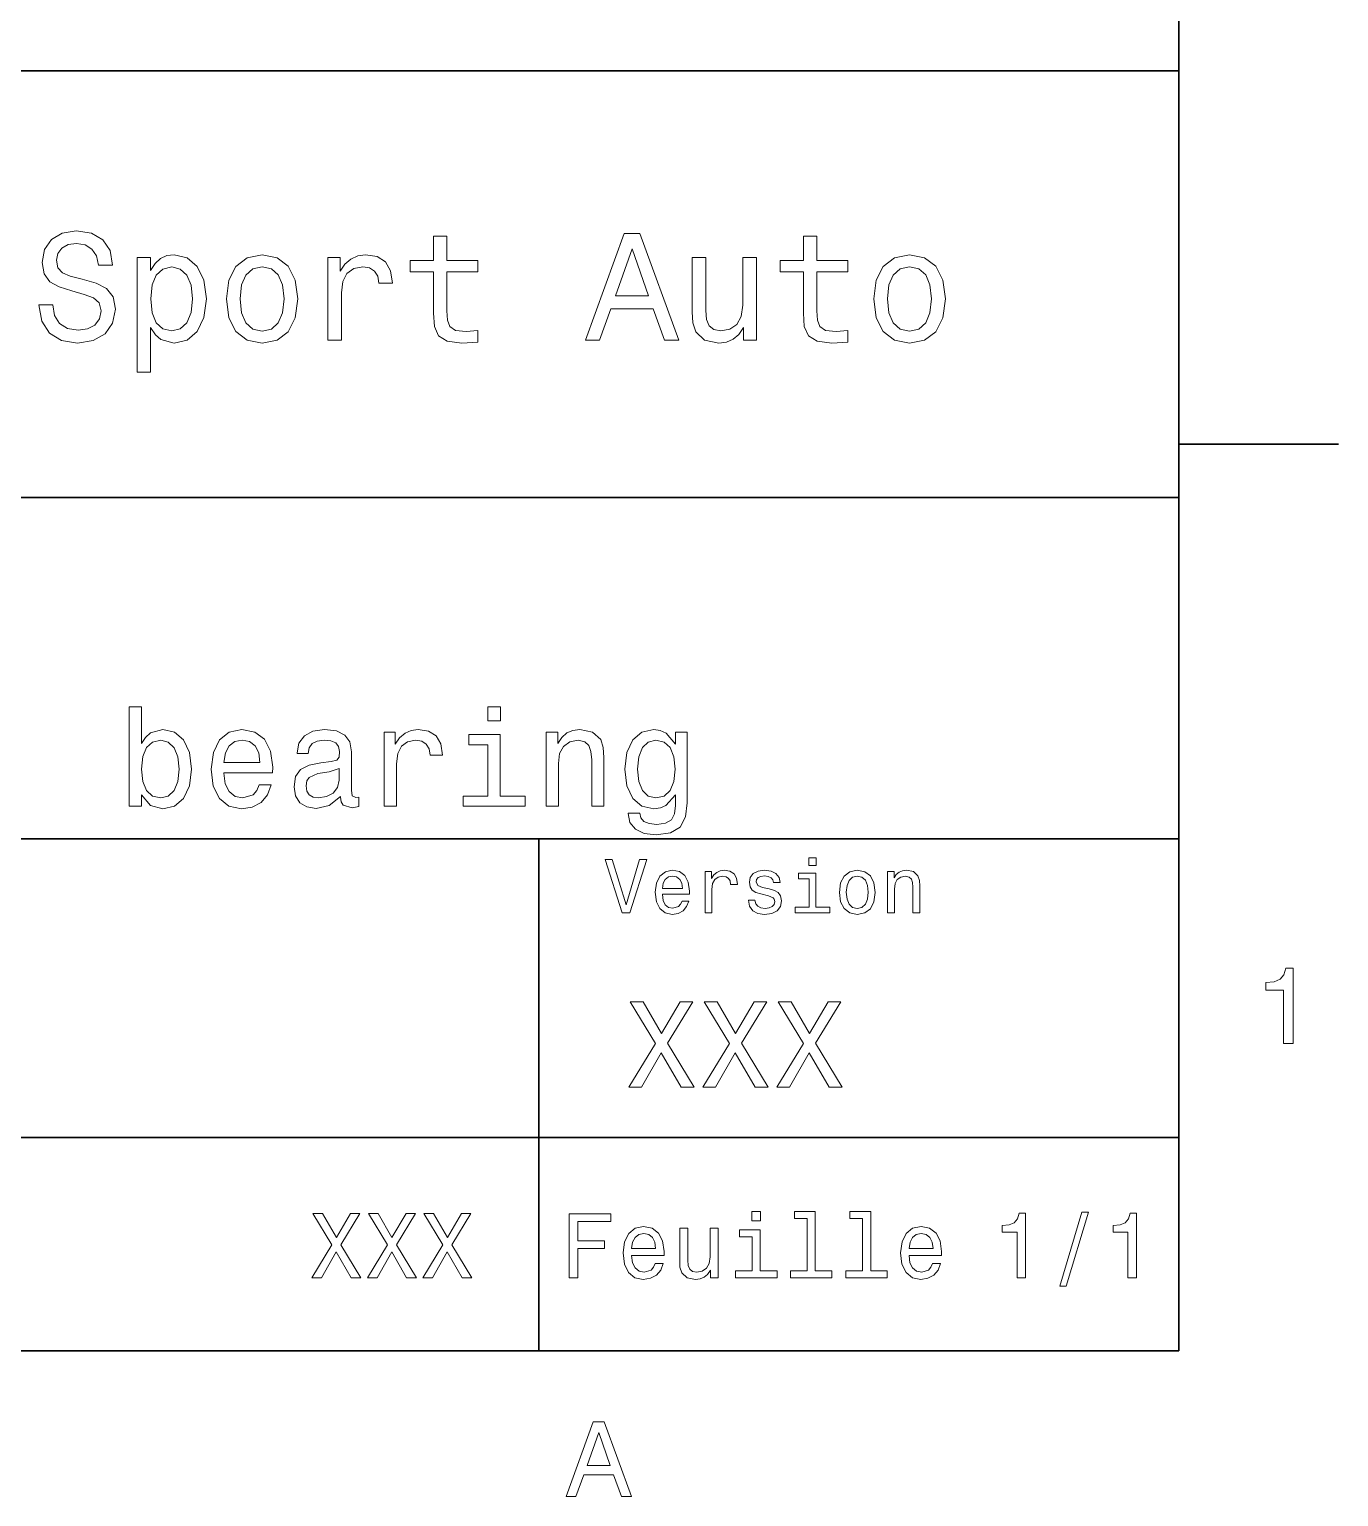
# Model space of a CAD drawing. Extents: x 0 to 297, y 0 to 210.
# Drawn here: x 233.1 to 294.5, y 3.2 to 72 of the extents above; entities that cross this region are included whole.
import ezdxf

# ---------------------------------------------------------------- set-up
doc = ezdxf.new("R2010")
doc.units = 0

msp = doc.modelspace()

# ---------------------------------------------------------------- linework, layer by layer
at = {"color": 7, "lineweight": 35}
for p, q in [((287, 10), (287, 200)), ((97, 70), (287, 70)), ((287, 70), (287, 10)), ((162, 50), (287, 50)), ((162, 34), (287, 34)), ((257, 10), (257, 34)), ((162, 20), (287, 20)), ((10, 10), (287, 10)), ((97, 10), (287, 10))]:
    msp.add_line(p, q, dxfattribs=at)
at = {"color": 7, "lineweight": 35, "ltscale": 0.1875}
msp.add_line((287, 52.5), (294.5, 52.5), dxfattribs=at)
at = {"color": 7, "lineweight": 13}
for points in [[(234.20462, 59.030979), (233.548996, 59.030979), (233.693085, 58.267288), (234.053314, 57.70533), (234.608078, 57.366714), (235.357361, 57.244236), (236.099426, 57.359509), (236.654175, 57.67651), (237.007202, 58.17363), (237.136902, 58.82925), (237.028824, 59.420029), (236.726227, 59.801872), (236.236313, 60.054031), (235.580704, 60.241352), (235.018738, 60.378242), (234.651306, 60.536743), (234.442368, 60.767288), (234.377533, 61.127522), (234.442368, 61.451729), (234.629684, 61.696686), (234.917877, 61.862389), (235.314133, 61.920029), (235.71759, 61.84798), (236.034592, 61.653458), (236.24353, 61.32925), (236.344391, 60.889767), (237, 60.889767), (237, 60.904179), (236.884735, 61.581409), (236.546112, 62.085732), (236.01297, 62.402737), (235.292511, 62.510807), (234.644104, 62.402737), (234.139771, 62.100143), (233.815567, 61.631844), (233.700287, 61.026657), (233.793961, 60.486309), (234.067734, 60.118874), (234.5, 59.873917), (235.09079, 59.6866), (235.674362, 59.520893), (236.113831, 59.362389), (236.380402, 59.131844), (236.47406, 58.757202), (236.387619, 58.375359), (236.164276, 58.087173), (235.825653, 57.907059), (235.386169, 57.849422), (234.896255, 57.928673), (234.521622, 58.159222), (234.283875, 58.533859)], [(252.05043, 60.579971), (252.05043, 58.64193), (252.093658, 58.015129), (252.29538, 57.582851), (252.698853, 57.330688), (253.383286, 57.244236), (254.132568, 57.280258), (254.132568, 57.827808), (253.585022, 57.78458), (253.087891, 57.842216), (252.82132, 58.022331), (252.706055, 58.324928), (252.684448, 58.75), (252.684448, 60.579971), (254.132568, 60.579971), (254.132568, 61.120316), (252.684448, 61.120316), (252.684448, 62.251438), (252.05043, 62.251438), (252.05043, 61.120316), (250.955322, 61.120316), (250.955322, 60.579971)], [(259.175781, 57.381123), (259.838623, 57.381123), (260.364563, 58.850864), (262.360229, 58.850864), (262.886169, 57.381123), (263.563416, 57.381123), (261.733429, 62.388329), (260.998566, 62.388329)], [(269.399109, 60.579971), (269.399109, 58.64193), (269.442352, 58.015129), (269.644073, 57.582851), (270.047546, 57.330688), (270.731995, 57.244236), (271.481262, 57.280258), (271.481262, 57.827808), (270.933716, 57.78458), (270.436584, 57.842216), (270.170013, 58.022331), (270.054749, 58.324928), (270.033142, 58.75), (270.033142, 60.579971), (271.481262, 60.579971), (271.481262, 61.120316), (270.033142, 61.120316), (270.033142, 62.251438), (269.399109, 62.251438), (269.399109, 61.120316), (268.304016, 61.120316), (268.304016, 60.579971)], [(238.786743, 60.652016), (238.786743, 61.25), (238.15274, 61.25), (238.15274, 55.882565), (238.786743, 55.882565), (238.786743, 57.971901), (239.010101, 57.633286), (239.262253, 57.409943), (239.896271, 57.244236), (240.50145, 57.381123), (240.976959, 57.791786), (241.286743, 58.440201), (241.402023, 59.319164), (241.286743, 60.190922), (240.976959, 60.839336), (240.50145, 61.242794), (239.896271, 61.386887), (239.550446, 61.343658), (239.255051, 61.206772), (239.002899, 60.976223)], [(242.338623, 59.311958), (242.453888, 58.432995), (242.785309, 57.78458), (243.311249, 57.381123), (244.017303, 57.244236), (244.716141, 57.381123), (245.242081, 57.777374), (245.573486, 58.425793), (245.695969, 59.311958), (245.573486, 60.190922), (245.242081, 60.846542), (244.716141, 61.242794), (244.017303, 61.386887), (243.311249, 61.242794), (242.785309, 60.839336), (242.453888, 60.190922)], [(247.100861, 57.381123), (247.734863, 57.381123), (247.734863, 59.592937), (247.799713, 60.12608), (247.994232, 60.507923), (248.311249, 60.738472), (248.736313, 60.817722), (249.053314, 60.767288), (249.291077, 60.623199), (249.435165, 60.378242), (249.485596, 60.046829), (250.126801, 60.046829), (250.040344, 60.630402), (249.802597, 61.048271), (249.406342, 61.30043), (248.865997, 61.386887), (248.498566, 61.32925), (248.181549, 61.185158), (247.900574, 60.940201), (247.677246, 60.608788), (247.677246, 61.25), (247.100861, 61.25)], [(260.595093, 59.463257), (261.365997, 61.667866), (262.136902, 59.463257)], [(267.194519, 61.25), (266.560516, 61.25), (266.560516, 59.016571), (266.488464, 58.497837), (266.279541, 58.123196), (265.955322, 57.892651), (265.530243, 57.820602), (265.19165, 57.878242), (264.975494, 58.051151), (264.853027, 58.346542), (264.824219, 58.764408), (264.824219, 61.25), (264.190186, 61.25), (264.190186, 58.706772), (264.211792, 58.195244), (264.348694, 57.770172), (264.766571, 57.381123), (265.436584, 57.244236), (265.796814, 57.294666), (266.106628, 57.424351), (266.373199, 57.647694), (266.589325, 57.971901), (266.589325, 57.381123), (267.194519, 57.381123)], [(272.698853, 59.311958), (272.814117, 58.432995), (273.145508, 57.78458), (273.671448, 57.381123), (274.377502, 57.244236), (275.076355, 57.381123), (275.602295, 57.777374), (275.933716, 58.425793), (276.056183, 59.311958), (275.933716, 60.190922), (275.602295, 60.846542), (275.076355, 61.242794), (274.377502, 61.386887), (273.671448, 61.242794), (273.145508, 60.839336), (272.814117, 60.190922)], [(239.788193, 57.8134), (239.363129, 57.907059), (239.053314, 58.195244), (238.858795, 58.663544), (238.793945, 59.319164), (238.858795, 59.967579), (239.053314, 60.435879), (239.363129, 60.716858), (239.788193, 60.817722), (240.177246, 60.716858), (240.48703, 60.428673), (240.681564, 59.960373), (240.753601, 59.319164), (240.681564, 58.67075), (240.48703, 58.195244), (240.177246, 57.907059)], [(242.98703, 59.319164), (243.05188, 59.967579), (243.253601, 60.435879), (243.57782, 60.72406), (244.017303, 60.824928), (244.449585, 60.72406), (244.773773, 60.443081), (244.97551, 59.967579), (245.047546, 59.319164), (244.97551, 58.663544), (244.773773, 58.188038), (244.449585, 57.899853), (244.017303, 57.806194), (243.57782, 57.899853), (243.253601, 58.188038), (243.05188, 58.663544)], [(273.34726, 59.319164), (273.412109, 59.967579), (273.613831, 60.435879), (273.938019, 60.72406), (274.377502, 60.824928), (274.809784, 60.72406), (275.134003, 60.443081), (275.335724, 59.967579), (275.407776, 59.319164), (275.335724, 58.663544), (275.134003, 58.188038), (274.809784, 57.899853), (274.377502, 57.806194), (273.938019, 57.899853), (273.613831, 58.188038), (273.412109, 58.663544)], [(238.358063, 36.068443), (238.779541, 35.569164), (239.356628, 35.407059), (239.901306, 35.530258), (240.335739, 35.899857), (240.608063, 36.489914), (240.711823, 37.274494), (240.608063, 38.059078), (240.329254, 38.642651), (239.901306, 39.005764), (239.356628, 39.135445), (238.786026, 38.966858), (238.552597, 38.759365), (238.358063, 38.480545), (238.358063, 40.185879), (237.787476, 40.185879), (237.787476, 35.530258), (238.358063, 35.530258)], [(255.197418, 40.185879), (254.594391, 40.185879), (254.594391, 39.537464), (255.197418, 39.537464)], [(240.128235, 37.274494), (240.0634, 36.690922), (239.888336, 36.262966), (239.609512, 36.003601), (239.259369, 35.919308), (238.876801, 36.003601), (238.597992, 36.262966), (238.422913, 36.684437), (238.364563, 37.274494), (238.422913, 37.858067), (238.597992, 38.279537), (238.876801, 38.532421), (239.259369, 38.623199), (239.609512, 38.532421), (239.888336, 38.273052), (240.0634, 37.851585)], [(242.222626, 37.105907), (244.505035, 37.105907), (244.511536, 37.371758), (244.407776, 38.117435), (244.122482, 38.675072), (243.668594, 39.012245), (243.065567, 39.135445), (242.47551, 39.005764), (242.021606, 38.642651), (241.729828, 38.052593), (241.626083, 37.274494), (241.723343, 36.476944), (242.015137, 35.893372), (242.46254, 35.530258), (243.046112, 35.407059), (243.55188, 35.491352), (243.966858, 35.711815), (244.271606, 36.061958), (244.446686, 36.528816), (243.882568, 36.528816), (243.765854, 36.269451), (243.59726, 36.074928), (243.117432, 35.919308), (242.747833, 35.990631), (242.469025, 36.217579), (242.28746, 36.587173), (242.222626, 37.086452)], [(242.222626, 37.585735), (242.293945, 38.033138), (242.469025, 38.363831), (242.734863, 38.564842), (243.085022, 38.636166), (243.42868, 38.564842), (243.694519, 38.363831), (243.856628, 38.033138), (243.914978, 37.585735)], [(247.695251, 35.98415), (247.695251, 35.964695), (247.727661, 35.744236), (247.824921, 35.588615), (248.233429, 35.465416), (248.551147, 35.517288), (248.551147, 35.958214), (248.414978, 35.938759), (248.233429, 36.023052), (248.201004, 36.282421), (248.201004, 38.085014), (248.123199, 38.545387), (247.896255, 38.869595), (247.500717, 39.064121), (246.943085, 39.135445), (246.398407, 39.057636), (245.996399, 38.837173), (245.743515, 38.493515), (245.659225, 38.039623), (245.659225, 38.000721), (246.171478, 38.000721), (246.216858, 38.273052), (246.359512, 38.467579), (246.592941, 38.584293), (246.92363, 38.629681), (247.241364, 38.59726), (247.468292, 38.5), (247.604462, 38.331409), (247.649857, 38.09798), (247.623917, 37.825645), (247.520172, 37.68948), (247.260803, 37.624638), (246.774506, 37.572765), (246.216858, 37.456051), (245.82132, 37.248558), (245.587891, 36.924351), (245.516571, 36.444523), (245.581421, 36.016571), (245.782425, 35.698845), (246.106628, 35.497837), (246.554031, 35.426514), (247.157059, 35.562679)], [(249.744232, 35.530258), (250.31485, 35.530258), (250.31485, 37.520893), (250.373199, 38.000721), (250.548279, 38.344379), (250.833572, 38.551872), (251.216141, 38.623199), (251.501434, 38.577808), (251.715424, 38.448124), (251.845093, 38.227665), (251.890488, 37.929394), (252.46759, 37.929394), (252.389771, 38.454609), (252.175797, 38.830692), (251.819168, 39.057636), (251.332855, 39.135445), (251.002167, 39.083572), (250.716858, 38.953888), (250.463974, 38.733429), (250.26297, 38.435158), (250.26297, 39.012245), (249.744232, 39.012245)], [(255.177948, 36.010086), (255.177948, 38.895531), (253.71254, 38.895531), (253.71254, 38.409222), (254.607361, 38.409222), (254.607361, 36.010086), (253.440216, 36.010086), (253.440216, 35.530258), (256.358063, 35.530258), (256.358063, 36.010086)], [(257.337189, 35.530258), (257.907776, 35.530258), (257.907776, 37.540344), (257.966125, 38.000721), (258.154175, 38.337894), (258.445984, 38.545387), (258.835022, 38.623199), (259.14624, 38.558357), (259.34079, 38.383286), (259.438049, 38.091499), (259.470459, 37.70245), (259.470459, 35.530258), (260.041077, 35.530258), (260.041077, 37.819164), (260.015137, 38.279537), (259.898407, 38.662102), (259.515869, 39.012245), (258.919312, 39.135445), (258.588623, 39.090057), (258.309814, 38.966858), (258.069885, 38.759365), (257.881836, 38.480545), (257.881836, 39.012245), (257.337189, 39.012245)], [(263.951019, 35.685879), (263.951019, 39.012245), (263.406342, 39.012245), (263.406342, 38.448124), (262.958923, 38.960373), (262.686584, 39.090057), (262.381836, 39.135445), (261.830688, 39.005764), (261.40274, 38.642651), (261.123932, 38.059078), (261.026672, 37.274494), (261.123932, 36.483429), (261.40274, 35.899857), (261.830688, 35.530258), (262.381836, 35.407059), (262.693085, 35.45245), (262.952454, 35.569164), (263.406342, 36.061958), (263.406342, 35.569164), (263.354462, 35.180115), (263.211823, 34.901295), (262.939484, 34.739193), (262.530975, 34.680836), (262.174347, 34.719738), (261.921478, 34.817001), (261.772339, 34.985588), (261.726929, 35.212536), (261.175781, 35.212536), (261.175781, 35.1866), (261.260071, 34.771614), (261.51947, 34.460373), (261.934448, 34.259365), (262.498566, 34.188038), (263.172913, 34.285301), (263.620331, 34.557636), (263.873199, 35.030979)], [(261.616699, 37.274494), (261.675079, 37.851585), (261.850159, 38.279537), (262.122498, 38.532421), (262.485596, 38.623199), (262.868164, 38.532421), (263.153442, 38.279537), (263.328522, 37.851585), (263.393372, 37.274494), (263.328522, 36.684437), (263.153442, 36.262966), (262.868164, 36.003601), (262.485596, 35.919308), (262.122498, 36.003601), (261.850159, 36.262966), (261.675079, 36.690922)], [(247.630402, 36.749279), (247.552597, 36.412102), (247.345093, 36.152737), (247.033859, 35.98415), (246.651306, 35.925793), (246.404907, 35.958214), (246.229828, 36.061958), (246.119598, 36.243515), (246.087173, 36.496395), (246.113113, 36.723343), (246.216858, 36.885445), (246.631836, 37.067001), (247.157059, 37.14481), (247.630402, 37.30043)], [(261.71109, 33.03458), (261.08429, 30.905619), (260.439484, 33.03458), (260.09726, 33.03458), (260.904175, 30.530979), (261.264404, 30.530979), (262.053314, 33.03458)], [(269.992798, 33.117435), (269.657776, 33.117435), (269.657776, 32.757202), (269.992798, 32.757202)], [(262.784576, 31.40634), (264.052582, 31.40634), (264.056183, 31.554033), (263.998566, 31.9683), (263.840057, 32.278099), (263.587891, 32.465416), (263.252869, 32.533859), (262.925079, 32.461815), (262.672913, 32.260086), (262.510803, 31.932276), (262.453156, 31.5), (262.507202, 31.056915), (262.669312, 30.732708), (262.917877, 30.530979), (263.242065, 30.462536), (263.523041, 30.509365), (263.753601, 30.631844), (263.922913, 30.826368), (264.020172, 31.085733), (263.706787, 31.085733), (263.641937, 30.941643), (263.548279, 30.833572), (263.281708, 30.747118), (263.076355, 30.786743), (262.921478, 30.912823), (262.820618, 31.118155), (262.784576, 31.395533)], [(264.794678, 30.530979), (265.111664, 30.530979), (265.111664, 31.636887), (265.144104, 31.903458), (265.241364, 32.094379), (265.399841, 32.209652), (265.612396, 32.249279), (265.770905, 32.224064), (265.889771, 32.152016), (265.961823, 32.029537), (265.98703, 31.863832), (266.307648, 31.863832), (266.264404, 32.155621), (266.145538, 32.364552), (265.947418, 32.490635), (265.677246, 32.533859), (265.49353, 32.505043), (265.335022, 32.432995), (265.194519, 32.310516), (265.082855, 32.144814), (265.082855, 32.465416), (264.794678, 32.465416)], [(267.791779, 31.658501), (267.485596, 31.730547), (267.258636, 31.8134), (267.182983, 31.982708), (267.20462, 32.101585), (267.280273, 32.188038), (267.40274, 32.242073), (267.579254, 32.263687), (267.748566, 32.242073), (267.881836, 32.177231), (267.968292, 32.079971), (268.004333, 31.950287), (268.314117, 31.950287), (268.314117, 31.957493), (268.260101, 32.191643), (268.112396, 32.375359), (267.881836, 32.490635), (267.579254, 32.533859), (267.273041, 32.490635), (267.049713, 32.371758), (266.90921, 32.195244), (266.865997, 31.971901), (266.898407, 31.755764), (266.999268, 31.604465), (267.164978, 31.496397), (267.406342, 31.420748), (267.759369, 31.334293), (267.975494, 31.244236), (268.033142, 31.17219), (268.054749, 31.064121), (268.022339, 30.930836), (267.935883, 30.829971), (267.79538, 30.765129), (267.608063, 30.743515), (267.409943, 30.765129), (267.265839, 30.840778), (267.168579, 30.963255), (267.128967, 31.132565), (266.822754, 31.132565), (266.873199, 30.844379), (267.020905, 30.635447), (267.255035, 30.509365), (267.579254, 30.462536), (267.917877, 30.509365), (268.166412, 30.635447), (268.317719, 30.837175), (268.371765, 31.100143), (268.332123, 31.327089), (268.220459, 31.481987), (268.036743, 31.582851)], [(269.981995, 30.79755), (269.981995, 32.400574), (269.167877, 32.400574), (269.167877, 32.130402), (269.664978, 32.130402), (269.664978, 30.79755), (269.016571, 30.79755), (269.016571, 30.530979), (270.637604, 30.530979), (270.637604, 30.79755)], [(271.087891, 31.496397), (271.145538, 31.056915), (271.311249, 30.732708), (271.574219, 30.530979), (271.927246, 30.462536), (272.276672, 30.530979), (272.539612, 30.729107), (272.705322, 31.053314), (272.766571, 31.496397), (272.705322, 31.935879), (272.539612, 32.263687), (272.276672, 32.461815), (271.927246, 32.533859), (271.574219, 32.461815), (271.311249, 32.260086), (271.145538, 31.935879)], [(273.350159, 30.530979), (273.667145, 30.530979), (273.667145, 31.647694), (273.699554, 31.903458), (273.804047, 32.090778), (273.966125, 32.206051), (274.182281, 32.249279), (274.355194, 32.213257), (274.463257, 32.115993), (274.517303, 31.95389), (274.535309, 31.737751), (274.535309, 30.530979), (274.852295, 30.530979), (274.852295, 31.802593), (274.837891, 32.058357), (274.773041, 32.270893), (274.560516, 32.465416), (274.229095, 32.533859), (274.04538, 32.508644), (273.890503, 32.440201), (273.757202, 32.324928), (273.65274, 32.170029), (273.65274, 32.465416), (273.350159, 32.465416)], [(262.784576, 31.672911), (262.824219, 31.921469), (262.921478, 32.105186), (263.069153, 32.216858), (263.263702, 32.256485), (263.45462, 32.216858), (263.602295, 32.105186), (263.692352, 31.921469), (263.724792, 31.672911)], [(271.412109, 31.5), (271.444519, 31.824207), (271.54538, 32.058357), (271.707489, 32.20245), (271.927246, 32.25288), (272.143372, 32.20245), (272.305481, 32.061958), (272.406342, 31.824207), (272.442352, 31.5), (272.406342, 31.17219), (272.305481, 30.934437), (272.143372, 30.790344), (271.927246, 30.743515), (271.707489, 30.790344), (271.54538, 30.934437), (271.444519, 31.17219)], [(291.909241, 24.416786), (292.368164, 24.416786), (292.368164, 27.942001), (292.025208, 27.942001), (291.934448, 27.634365), (291.752899, 27.427593), (291.475525, 27.306557), (291.092224, 27.266211), (291.092224, 26.90814), (291.909241, 26.90814)], [(261.207489, 22.360231), (261.812683, 22.360231), (262.729095, 23.979828), (263.662811, 22.360231), (264.273773, 22.360231), (263.023041, 24.417868), (264.210388, 26.365995), (263.628235, 26.365995), (262.746399, 24.884727), (261.881836, 26.365995), (261.276642, 26.365995), (262.458221, 24.412106)], [(264.677246, 22.360231), (265.28241, 22.360231), (266.198853, 23.979828), (267.132568, 22.360231), (267.74353, 22.360231), (266.492798, 24.417868), (267.680115, 26.365995), (267.097992, 26.365995), (266.216125, 24.884727), (265.351593, 26.365995), (264.746399, 26.365995), (265.927948, 24.412106)], [(268.146973, 22.360231), (268.752167, 22.360231), (269.668579, 23.979828), (270.602295, 22.360231), (271.213257, 22.360231), (269.962524, 24.417868), (271.149841, 26.365995), (270.567719, 26.365995), (269.685883, 24.884727), (268.82132, 26.365995), (268.216125, 26.365995), (269.397705, 24.412106)], [(267.389038, 16.532421), (266.98703, 16.532421), (266.98703, 16.100145), (267.389038, 16.100145)], [(269.572052, 16.212536), (269.572052, 13.748559), (268.789612, 13.748559), (268.789612, 13.428675), (270.73056, 13.428675), (270.73056, 13.748559), (269.952454, 13.748559), (269.952454, 16.532421), (268.975494, 16.532421), (268.975494, 16.212536)], [(272.174347, 16.212536), (272.174347, 13.748559), (271.391937, 13.748559), (271.391937, 13.428675), (273.332855, 13.428675), (273.332855, 13.748559), (272.554749, 13.748559), (272.554749, 16.532421), (271.57782, 16.532421), (271.57782, 16.212536)], [(281.42218, 13.026657), (281.720459, 13.026657), (282.766571, 16.510807), (282.463989, 16.510807)], [(246.348709, 13.428675), (246.802597, 13.428675), (247.489914, 14.643373), (248.190201, 13.428675), (248.648422, 13.428675), (247.710373, 14.971903), (248.600861, 16.432999), (248.164261, 16.432999), (247.502884, 15.322046), (246.854462, 16.432999), (246.400574, 16.432999), (247.286743, 14.96758)], [(248.951004, 13.428675), (249.404907, 13.428675), (250.092224, 14.643373), (250.792511, 13.428675), (251.250717, 13.428675), (250.312683, 14.971903), (251.203171, 16.432999), (250.766571, 16.432999), (250.105194, 15.322046), (249.456772, 16.432999), (249.002884, 16.432999), (249.889053, 14.96758)], [(251.553314, 13.428675), (252.007202, 13.428675), (252.694519, 14.643373), (253.394821, 13.428675), (253.853027, 13.428675), (252.914993, 14.971903), (253.805481, 16.432999), (253.368881, 16.432999), (252.707489, 15.322046), (252.059082, 16.432999), (251.605194, 16.432999), (252.491364, 14.96758)], [(258.414978, 13.428675), (258.817017, 13.428675), (258.817017, 14.807637), (260.079254, 14.807637), (260.079254, 15.166427), (258.817017, 15.166427), (258.817017, 16.065563), (260.368866, 16.065563), (260.368866, 16.428675), (258.414978, 16.428675)], [(261.341492, 14.479107), (262.863098, 14.479107), (262.867432, 14.656341), (262.798279, 15.153459), (262.608063, 15.525217), (262.305481, 15.75), (261.903473, 15.832133), (261.510101, 15.745678), (261.207489, 15.503603), (261.01297, 15.110231), (260.943817, 14.591499), (261.008636, 14.059798), (261.203156, 13.67075), (261.501434, 13.428675), (261.890503, 13.346542), (262.227661, 13.402739), (262.504333, 13.549712), (262.707489, 13.783141), (262.824219, 14.09438), (262.44812, 14.09438), (262.370331, 13.92147), (262.257935, 13.791787), (261.938049, 13.688041), (261.69165, 13.735591), (261.505768, 13.886888), (261.384735, 14.133286), (261.341492, 14.466139)], [(274.353027, 14.479107), (275.874634, 14.479107), (275.878967, 14.656341), (275.809814, 15.153459), (275.619598, 15.525217), (275.317017, 15.75), (274.914978, 15.832133), (274.521606, 15.745678), (274.219025, 15.503603), (274.024506, 15.110231), (273.955322, 14.591499), (274.020172, 14.059798), (274.214691, 13.67075), (274.51297, 13.428675), (274.902008, 13.346542), (275.239197, 13.402739), (275.515839, 13.549712), (275.719025, 13.783141), (275.835724, 14.09438), (275.459656, 14.09438), (275.381836, 13.92147), (275.26944, 13.791787), (274.949554, 13.688041), (274.703186, 13.735591), (274.517303, 13.886888), (274.39624, 14.133286), (274.353027, 14.466139)], [(279.416443, 13.428675), (279.809814, 13.428675), (279.809814, 16.450289), (279.515839, 16.450289), (279.438049, 16.1866), (279.28241, 16.009367), (279.044678, 15.905621), (278.716125, 15.871038), (278.716125, 15.564121), (279.416443, 15.564121)], [(284.621033, 13.428675), (285.014404, 13.428675), (285.014404, 16.450289), (284.720459, 16.450289), (284.642639, 16.1866), (284.48703, 16.009367), (284.249268, 15.905621), (283.920746, 15.871038), (283.920746, 15.564121), (284.621033, 15.564121)], [(261.341492, 14.798992), (261.389038, 15.097262), (261.505768, 15.317724), (261.682983, 15.45173), (261.916412, 15.49928), (262.145538, 15.45173), (262.322754, 15.317724), (262.430847, 15.097262), (262.469727, 14.798992)], [(265.400574, 15.75), (265.020172, 15.75), (265.020172, 14.409943), (264.976959, 14.098703), (264.851593, 13.873919), (264.657074, 13.735591), (264.402008, 13.692364), (264.198853, 13.726946), (264.069153, 13.830692), (263.995667, 14.007925), (263.978394, 14.258646), (263.978394, 15.75), (263.597992, 15.75), (263.597992, 14.224064), (263.610962, 13.917148), (263.693085, 13.662104), (263.943817, 13.428675), (264.345825, 13.346542), (264.561951, 13.376801), (264.747833, 13.454611), (264.907776, 13.588617), (265.037476, 13.783141), (265.037476, 13.428675), (265.400574, 13.428675)], [(267.376068, 13.748559), (267.376068, 15.672191), (266.399139, 15.672191), (266.399139, 15.347983), (266.995667, 15.347983), (266.995667, 13.748559), (266.21759, 13.748559), (266.21759, 13.428675), (268.162811, 13.428675), (268.162811, 13.748559)], [(274.353027, 14.798992), (274.400574, 15.097262), (274.517303, 15.317724), (274.694519, 15.45173), (274.927948, 15.49928), (275.157074, 15.45173), (275.33429, 15.317724), (275.442352, 15.097262), (275.481262, 14.798992)], [(258.266846, 3.166787), (258.730835, 3.166787), (259.098999, 4.195605), (260.495972, 4.195605), (260.864105, 3.166787), (261.338165, 3.166787), (260.05719, 6.67183), (259.542786, 6.67183)], [(259.260376, 4.624279), (259.799988, 6.167507), (260.33963, 4.624279)]]:
    msp.add_lwpolyline(points, close=True, dxfattribs=at)

doc.saveas('drawing.dxf')
